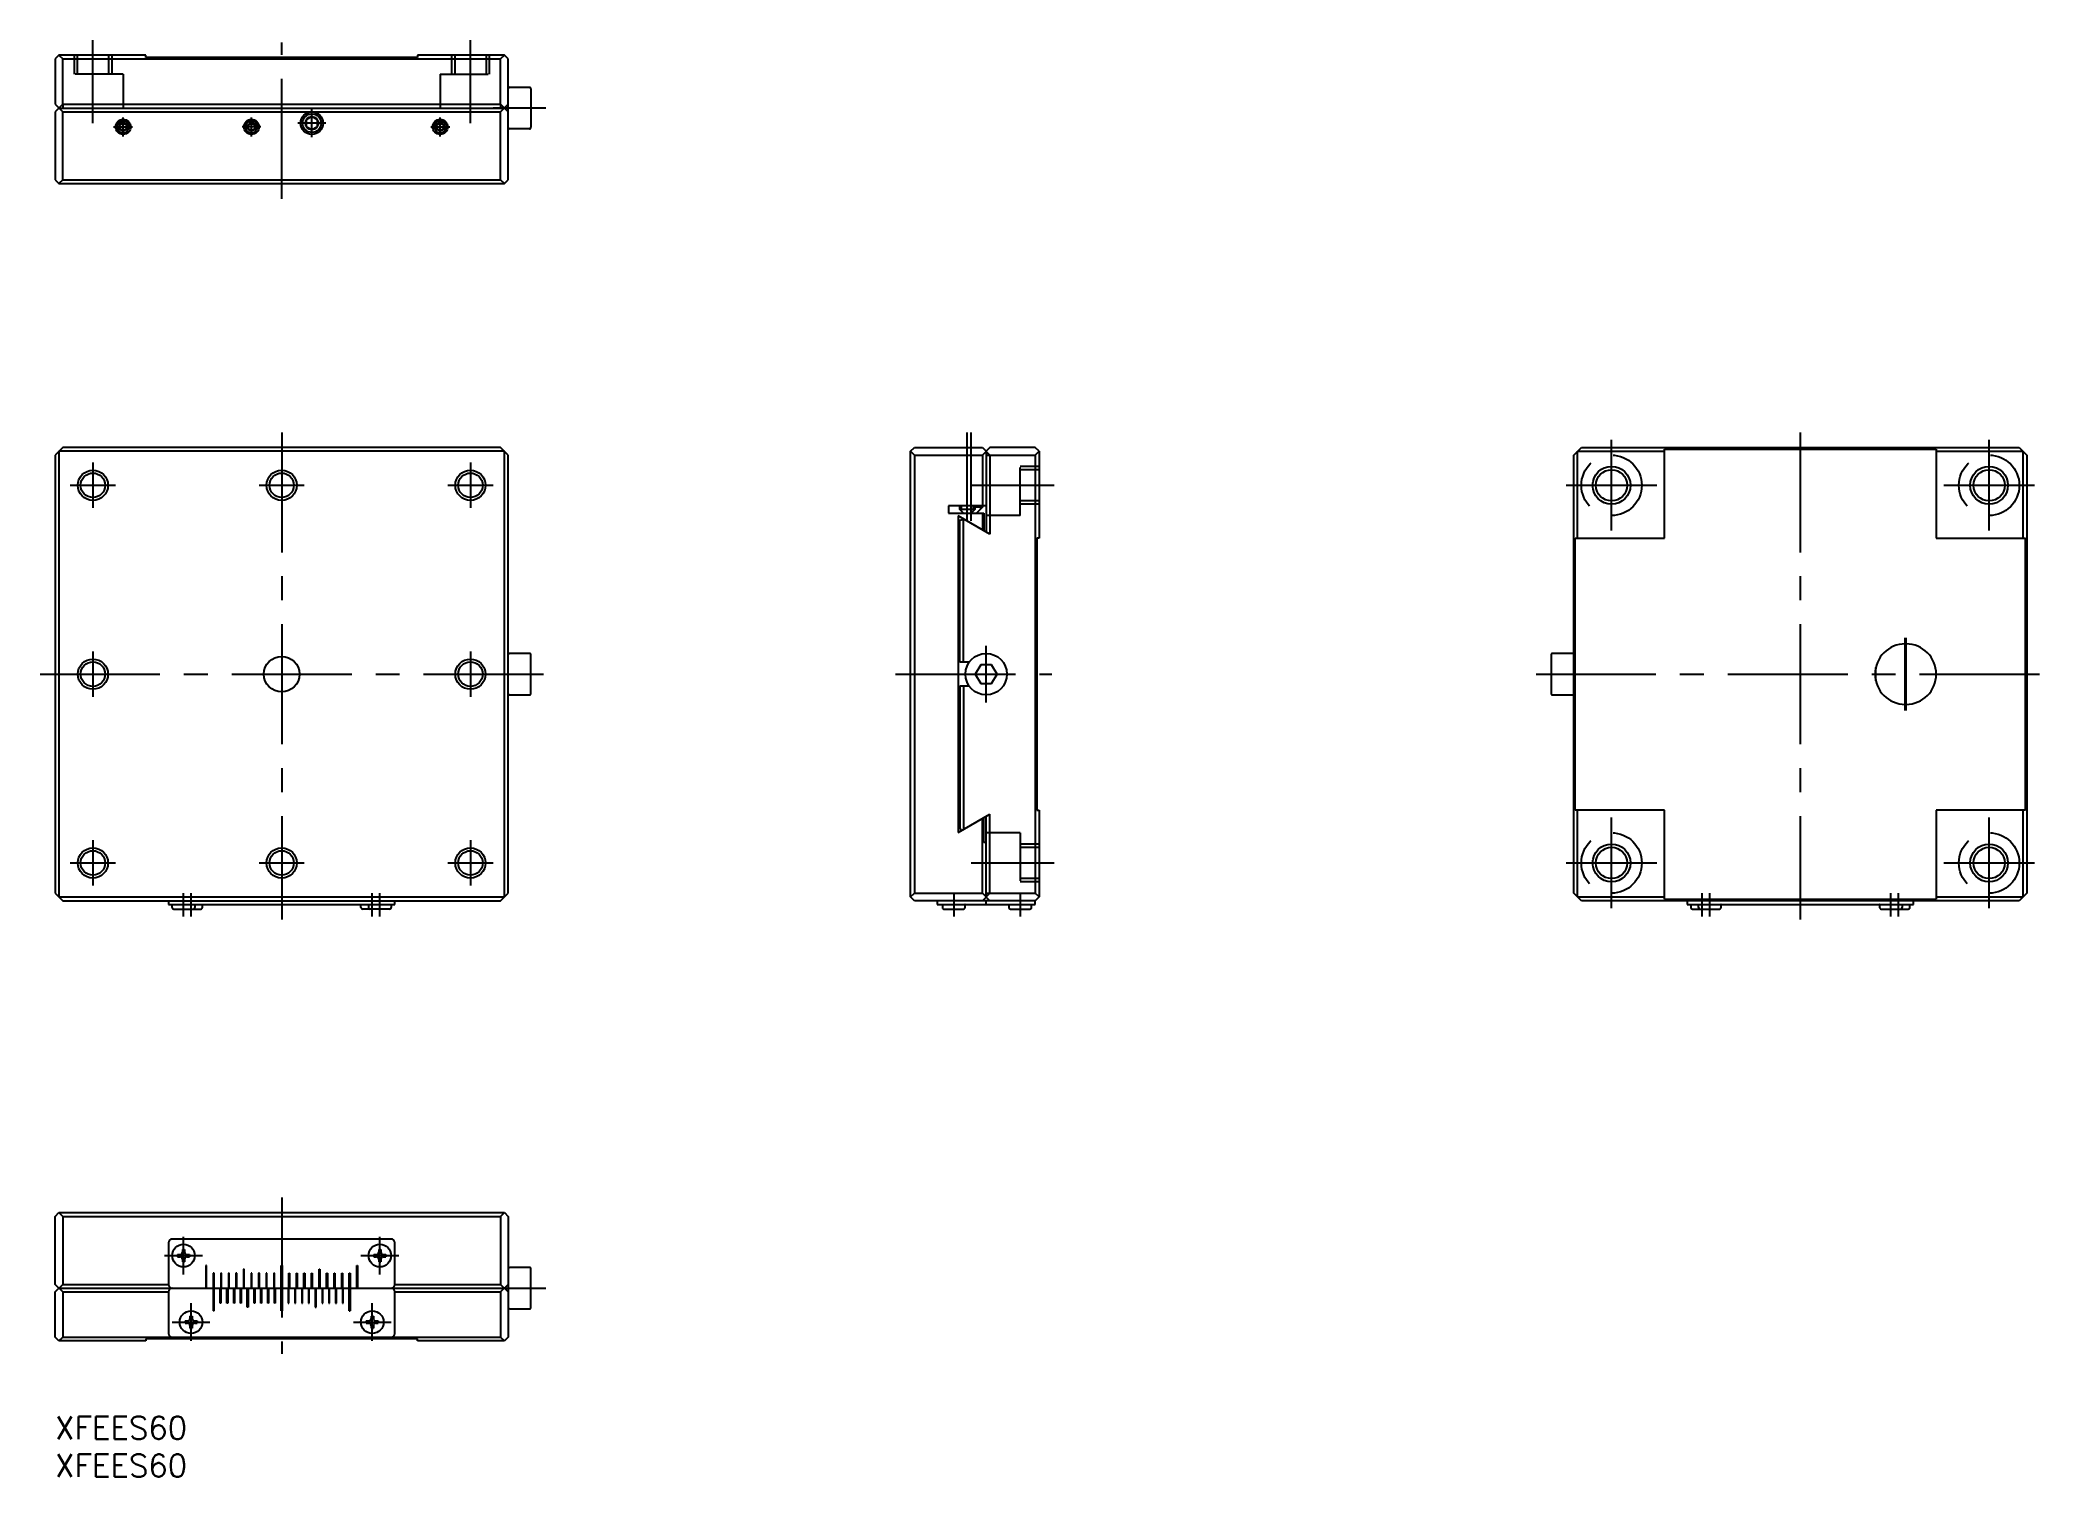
# Model space of a CAD drawing. Extents: x -2 to 263, y -8 to 182.
import ezdxf

# ---------------------------------------------------------------- set-up
doc = ezdxf.new("R2010")
doc.units = 0
doc.header["$LTSCALE"] = 0.5
doc.linetypes.add('CENTER', pattern=[50.8, 31.75, -6.35, 6.35, -6.35])
doc.linetypes.add('DASHED', pattern=[19.05, 12.7, -6.35])
for name, color, linetype in [('MSM_CENTER', 1, 'CENTER'), ('MSM_CONTINUOUS', 7, 'CONTINUOUS'), ('MSM_DASHED', 4, 'DASHED'), ('MSM_NARROW', 5, 'CONTINUOUS'), ('MSM_PART_NUMBER', 7, 'CONTINUOUS')]:
    doc.layers.add(name, color=color, linetype=linetype)
doc.styles.get("Standard").update_dxf_attribs({"font": 'txt.shx', "height": 3, "bigfont": 'bigfont.shx'})

# ---------------------------------------------------------------- blocks, each defined once
blk = doc.blocks.new('*U50')
at = {"layer": 'MSM_PART_NUMBER'}
blk.add_text('XFEES60', height=3, dxfattribs=at).set_placement((0, -3))
blk = doc.blocks.new('*U51')
at = {"layer": 'MSM_PART_NUMBER'}
blk.add_text('XFEES60', height=3, dxfattribs=at).set_placement((0, -8))

msp = doc.modelspace()

# ---------------------------------------------------------------- linework, layer by layer
at = {"layer": 'MSM_CENTER'}
for p, q in [((5, 171.24), (5, 182.24)), ((30, 161.24), (30, 181.94)), ((55, 171.24), (55, 182.24)), ((34, 169.37), (34, 173.12)), ((65, 173.24), (58, 173.24)), ((7.75, 170.74), (10.25, 170.74)), ((9, 169.49), (9, 171.99)), ((27.25, 170.74), (24.75, 170.74)), ((26, 169.49), (26, 171.99)), ((35.87, 171.24), (32.12, 171.24)), ((49.75, 170.74), (52.25, 170.74)), ((51, 169.49), (51, 171.99)), ((30, 130.29), (30, 65.79)), ((120.8, 118.59), (120.8, 130.29)), ((121.3, 118.59), (121.3, 130.29)), ((231.12, 130.29), (231.12, 65.79)), ((206.12, 117.29), (206.12, 129.29)), ((256.12, 117.29), (256.12, 129.29)), ((5, 126.29), (5, 120.29)), ((55, 126.29), (55, 120.29)), ((2, 123.29), (8, 123.29)), ((27, 123.29), (33, 123.29)), ((52, 123.29), (58, 123.29)), ((121.3, 123.29), (132.3, 123.29)), ((200.12, 123.29), (212.12, 123.29)), ((250.12, 123.29), (262.12, 123.29)), ((5, 101.29), (5, 95.29)), ((55, 101.29), (55, 95.29)), ((123.3, 94.54), (123.3, 102.04)), ((245.02, 93.48), (245.02, 103.09)), ((245.12, 93.49), (245.12, 103.09)), ((-2, 98.29), (65, 98.29)), ((111.3, 98.29), (132, 98.29)), ((196.12, 98.29), (263.12, 98.29)), ((206.12, 67.29), (206.12, 79.29)), ((256.12, 67.29), (256.12, 79.29)), ((5, 76.29), (5, 70.29)), ((55, 76.29), (55, 70.29)), ((2, 73.29), (8, 73.29)), ((27, 73.29), (33, 73.29)), ((52, 73.29), (58, 73.29)), ((121.3, 73.29), (132.3, 73.29)), ((200.12, 73.29), (212.12, 73.29)), ((250.12, 73.29), (262.12, 73.29)), ((17, 66.19), (17, 69.29)), ((18, 66.19), (18, 69.29)), ((42, 66.19), (42, 69.29)), ((43, 66.19), (43, 69.29)), ((119, 69.29), (119, 66.19)), ((127.8, 69.29), (127.8, 66.19)), ((218.12, 66.19), (218.12, 69.29)), ((219.12, 66.19), (219.12, 69.29)), ((243.12, 66.19), (243.12, 69.29)), ((244.12, 66.19), (244.12, 69.29)), ((30, 29), (30, 8.3)), ((14.5, 21.3), (19.5, 21.3)), ((17, 18.8), (17, 23.8)), ((40.5, 21.3), (45.5, 21.3)), ((43, 18.8), (43, 23.8)), ((57.85, 17), (65, 17)), ((18, 10), (18, 15)), ((42, 10), (42, 15)), ((15.5, 12.5), (20.5, 12.5)), ((39.5, 12.5), (44.5, 12.5))]:
    msp.add_line(p, q, dxfattribs=at)
at = {"layer": 'MSM_CONTINUOUS'}
for p, q in [((0.5, 180.24), (0, 179.74)), ((0, 179.74), (0, 173.74)), ((12, 180.24), (0.5, 180.24)), ((0.5, 180.24), (1, 179.74)), ((1, 179.74), (59, 179.74)), ((1, 173.74), (1, 179.74)), ((12, 179.94), (12, 180.24)), ((48, 179.94), (12, 179.94)), ((59.5, 180.24), (48, 180.24)), ((48, 180.24), (48, 179.94)), ((59.5, 180.24), (59, 179.74)), ((59, 173.74), (59, 179.74)), ((60, 179.74), (59.5, 180.24)), ((60, 163.74), (60, 179.74)), ((60.2, 175.99), (62.8, 175.99)), ((63, 175.79), (63, 170.69)), ((1, 173.74), (0, 172.74)), ((0, 173.74), (1, 172.74)), ((0, 172.74), (0, 163.74)), ((0.5, 173.24), (59.5, 173.24)), ((1, 173.74), (59, 173.74)), ((1, 163.74), (1, 172.74)), ((1, 172.74), (59, 172.74)), ((59, 173.74), (60, 172.74)), ((60, 173.74), (59, 172.74)), ((59, 163.74), (59, 172.74)), ((8.55, 171), (9, 171.26)), ((8.55, 170.48), (8.55, 171)), ((9, 170.22), (8.55, 170.48)), ((9, 171.26), (9.45, 171)), ((9.45, 170.48), (9, 170.22)), ((9.45, 171), (9.45, 170.48)), ((25.55, 171), (26, 171.26)), ((25.55, 170.48), (25.55, 171)), ((26, 170.22), (25.55, 170.48)), ((26, 171.26), (26.45, 171)), ((26.45, 170.48), (26, 170.22)), ((26.45, 171), (26.45, 170.48)), ((34, 172.11), (33.25, 171.68)), ((33.25, 171.68), (33.25, 170.81)), ((33.25, 170.81), (34, 170.38)), ((34.75, 171.68), (34, 172.11)), ((34, 170.38), (34.75, 170.81)), ((34.75, 170.81), (34.75, 171.68)), ((50.55, 171), (51, 171.26)), ((50.55, 170.48), (50.55, 171)), ((51, 170.22), (50.55, 170.48)), ((51, 171.26), (51.45, 171)), ((51.45, 170.48), (51, 170.22)), ((51.45, 171), (51.45, 170.48)), ((62.8, 170.49), (60.2, 170.49)), ((0, 163.74), (0.5, 163.24)), ((1, 163.74), (0.5, 163.24)), ((0.5, 163.24), (59.5, 163.24)), ((1, 163.74), (59, 163.74)), ((59, 163.74), (59.5, 163.24)), ((59.5, 163.24), (60, 163.74)), ((1, 128.29), (0, 127.29)), ((0, 127.29), (0, 69.29)), ((59.5, 127.79), (0.5, 127.79)), ((0.5, 127.79), (0.5, 68.79)), ((59, 128.29), (1, 128.29)), ((60, 127.29), (59, 128.29)), ((59.5, 68.79), (59.5, 127.79)), ((60, 69.29), (60, 127.29)), ((113.3, 127.79), (113.8, 128.29)), ((113.3, 68.79), (113.3, 127.79)), ((113.3, 127.79), (113.8, 127.29)), ((113.8, 128.29), (122.8, 128.29)), ((113.8, 127.29), (122.8, 127.29)), ((113.8, 127.29), (113.8, 69.29)), ((122.8, 128.29), (123.8, 127.29)), ((123.8, 128.29), (122.8, 127.29)), ((122.8, 127.29), (122.8, 120.39)), ((123.3, 127.79), (123.3, 117.1)), ((129.8, 128.29), (123.8, 128.29)), ((123.8, 127.29), (123.8, 116.81)), ((123.8, 127.29), (129.8, 127.29)), ((130.3, 127.79), (129.8, 128.29)), ((130.3, 127.79), (129.8, 127.29)), ((129.8, 127.29), (129.8, 69.29)), ((130.3, 127.79), (130.3, 116.29)), ((201.12, 127.29), (202.12, 128.29)), ((201.12, 69.29), (201.12, 127.29)), ((201.62, 127.79), (213.12, 127.79)), ((201.62, 116.29), (201.62, 127.79)), ((202.12, 128.29), (260.12, 128.29)), ((213.12, 116.29), (213.12, 128.09)), ((213.12, 128.09), (249.12, 128.09)), ((249.12, 128.09), (249.12, 116.29)), ((249.12, 127.79), (260.62, 127.79)), ((260.12, 128.29), (261.12, 127.29)), ((260.62, 116.29), (260.62, 127.79)), ((261.12, 127.29), (261.12, 69.29)), ((123.3, 120.59), (118.3, 120.59)), ((118.3, 120.59), (118.3, 119.59)), ((118.3, 119.59), (123, 119.59)), ((119.8, 120.09), (119.8, 120.59)), ((120.3, 119.59), (119.8, 120.09)), ((121.8, 120.09), (119.8, 120.09)), ((121.8, 120.09), (121.3, 119.59)), ((121.8, 120.59), (121.8, 120.09)), ((122.8, 120.39), (121.8, 120.39)), ((122.8, 120.39), (122, 119.59)), ((122.8, 119.59), (122.8, 117.39)), ((123, 119.59), (123, 117.27)), ((123.8, 116.81), (119.6, 119.24)), ((119.6, 119.24), (119.6, 77.34)), ((119.8, 118.69), (120.31, 118.82)), ((119.8, 99.89), (119.8, 118.69)), ((120.3, 99.89), (120.3, 118.82)), ((130.3, 116.29), (130, 116.29)), ((130, 116.29), (130, 80.29)), ((201.32, 116.29), (213.12, 116.29)), ((201.32, 80.29), (201.32, 116.29)), ((249.12, 116.29), (260.92, 116.29)), ((260.92, 80.29), (260.92, 116.29)), ((62.8, 101.04), (60.2, 101.04)), ((63, 95.74), (63, 100.84)), ((119.8, 101.29), (119.6, 101.29)), ((198.12, 100.84), (198.12, 95.74)), ((200.92, 101.04), (198.32, 101.04)), ((245.02, 102.29), (245.12, 102.29)), ((121.06, 99.89), (119.8, 99.89)), ((122.58, 99.54), (121.85, 98.29)), ((121.85, 98.29), (122.58, 97.04)), ((124.02, 99.54), (122.58, 99.54)), ((124.74, 98.29), (124.02, 99.54)), ((124.02, 97.04), (124.74, 98.29)), ((241.12, 97.4), (241.12, 99.17)), ((60.2, 95.54), (62.8, 95.54)), ((121.06, 96.69), (119.8, 96.69)), ((119.8, 96.69), (119.8, 77.89)), ((120.3, 96.69), (120.3, 77.74)), ((122.58, 97.04), (124.02, 97.04)), ((198.32, 95.54), (200.92, 95.54)), ((119.8, 95.29), (119.6, 95.29)), ((245.12, 94.29), (245.02, 94.29)), ((119.6, 77.34), (123.8, 79.76)), ((123.8, 69.29), (123.8, 79.76)), ((130, 80.29), (130.3, 80.29)), ((130.3, 80.29), (130.3, 68.79)), ((213.12, 80.29), (201.32, 80.29)), ((201.62, 68.79), (201.62, 80.29)), ((213.12, 68.49), (213.12, 80.29)), ((260.92, 80.29), (249.12, 80.29)), ((249.12, 80.29), (249.12, 68.49)), ((260.62, 68.79), (260.62, 80.29)), ((119.8, 77.89), (120.07, 77.61)), ((122.8, 69.29), (122.8, 79.18)), ((123, 75.99), (123, 79.3)), ((123.3, 68.79), (123.3, 79.47)), ((123.3, 75.99), (123, 75.99)), ((0, 69.29), (1, 68.29)), ((59, 68.29), (60, 69.29)), ((113.3, 68.79), (113.8, 69.29)), ((113.8, 69.29), (122.8, 69.29)), ((122.8, 69.29), (123.8, 68.29)), ((122.8, 68.29), (123.8, 69.29)), ((123.8, 69.29), (129.8, 69.29)), ((130.3, 68.79), (129.8, 69.29)), ((202.12, 68.29), (201.12, 69.29)), ((261.12, 69.29), (260.12, 68.29)), ((0.5, 68.79), (59.5, 68.79)), ((1, 68.29), (59, 68.29)), ((15, 68.29), (15, 67.79)), ((15, 67.79), (45, 67.79)), ((15.5, 67.39), (15.5, 67.79)), ((15.7, 67.19), (19.3, 67.19)), ((18.5, 67.79), (18.5, 67.39)), ((19.5, 67.39), (19.5, 67.79)), ((40.5, 67.39), (40.5, 67.79)), ((44.3, 67.19), (40.7, 67.19)), ((41.5, 67.79), (41.5, 67.39)), ((44.5, 67.79), (44.5, 67.39)), ((45, 67.79), (45, 68.29)), ((113.8, 68.29), (113.3, 68.79)), ((129.8, 68.29), (113.8, 68.29)), ((116.8, 68.29), (116.8, 67.79)), ((116.8, 67.79), (129.8, 67.79)), ((117.5, 67.78), (117.5, 67.39)), ((117.7, 67.19), (120.3, 67.19)), ((120.5, 67.39), (120.5, 67.78)), ((123.3, 67.79), (123.3, 68.29)), ((126.3, 67.78), (126.3, 67.39)), ((126.5, 67.19), (129.1, 67.19)), ((129.3, 67.39), (129.3, 67.78)), ((130.3, 68.79), (129.8, 68.29)), ((129.8, 67.79), (129.8, 68.29)), ((201.62, 68.79), (213.12, 68.79)), ((260.12, 68.29), (202.12, 68.29)), ((213.12, 68.49), (249.12, 68.49)), ((216.12, 68.29), (216.12, 67.79)), ((216.12, 67.79), (246.12, 67.79)), ((216.62, 67.78), (216.62, 67.39)), ((216.82, 67.19), (220.42, 67.19)), ((217.62, 67.39), (217.62, 67.78)), ((220.62, 67.39), (220.62, 67.78)), ((241.62, 67.78), (241.62, 67.39)), ((241.82, 67.19), (245.42, 67.19)), ((244.62, 67.78), (244.62, 67.39)), ((245.62, 67.39), (245.62, 67.78)), ((246.12, 67.79), (246.12, 68.29)), ((249.12, 68.79), (260.62, 68.79)), ((0, 26.5), (0.5, 27)), ((0.5, 27), (59.5, 27)), ((1, 26.5), (0.5, 27)), ((59.5, 27), (59, 26.5)), ((59.5, 27), (60, 26.5)), ((0, 17.5), (0, 26.5)), ((1, 26.5), (1, 17.5)), ((1, 26.5), (59, 26.5)), ((59, 26.5), (59, 17.5)), ((60, 26.5), (60, 10.5)), ((15, 23), (15, 17.5)), ((44.5, 23.5), (15.5, 23.5)), ((16.2, 21.45), (16.2, 21.15)), ((16.2, 21.45), (16.55, 21.45)), ((16.85, 22.1), (16.85, 21.75)), ((16.85, 22.1), (17.15, 22.1)), ((17.15, 22.1), (17.15, 21.75)), ((17.45, 21.45), (17.8, 21.45)), ((17.8, 21.45), (17.8, 21.15)), ((42.2, 21.45), (42.2, 21.15)), ((42.2, 21.45), (42.55, 21.45)), ((42.85, 22.1), (42.85, 21.75)), ((42.85, 22.1), (43.15, 22.1)), ((43.15, 22.1), (43.15, 21.75)), ((43.45, 21.45), (43.8, 21.45)), ((43.8, 21.45), (43.8, 21.15)), ((45, 17.5), (45, 23)), ((16.2, 21.15), (16.55, 21.15)), ((16.85, 20.85), (16.85, 20.5)), ((16.85, 20.5), (17.15, 20.5)), ((17.15, 20.85), (17.15, 20.5)), ((17.45, 21.15), (17.8, 21.15)), ((19.95, 20), (19.95, 17)), ((20.05, 20), (19.95, 20)), ((20.05, 17), (20.05, 20)), ((21.05, 19), (20.95, 19)), ((20.95, 19), (20.95, 14)), ((21.05, 14), (21.05, 19)), ((22.05, 19), (21.95, 19)), ((21.95, 19), (21.95, 15)), ((22.05, 17), (22.05, 19)), ((22.95, 19), (22.95, 17)), ((23.05, 19), (22.95, 19)), ((23.05, 17), (23.05, 19)), ((23.95, 19), (23.95, 17)), ((24.05, 19), (23.95, 19)), ((24.05, 17), (24.05, 19)), ((25.05, 19.5), (24.95, 19.5)), ((24.95, 19.5), (24.95, 17)), ((25.05, 17), (25.05, 19.5)), ((25.95, 19), (25.95, 17)), ((26.05, 19), (25.95, 19)), ((26.05, 17), (26.05, 19)), ((26.95, 19), (26.95, 17)), ((27.05, 19), (26.95, 19)), ((27.05, 17), (27.05, 19)), ((28.05, 19), (27.95, 19)), ((27.95, 19), (27.95, 17)), ((28.05, 17), (28.05, 19)), ((29.05, 19), (28.95, 19)), ((28.95, 19), (28.95, 17)), ((29.05, 15), (29.05, 19)), ((29.95, 20), (30.05, 20)), ((29.95, 14), (29.95, 20)), ((30.05, 20), (30.05, 14)), ((30.95, 19), (31.05, 19)), ((30.95, 15), (30.95, 19)), ((31.05, 19), (31.05, 17)), ((31.95, 19), (32.05, 19)), ((31.95, 17), (31.95, 19)), ((32.05, 19), (32.05, 17)), ((32.95, 19), (33.05, 19)), ((32.95, 17), (32.95, 19)), ((33.05, 19), (33.05, 17)), ((33.95, 17), (33.95, 19)), ((33.95, 19), (34.05, 19)), ((34.05, 19), (34.05, 17)), ((34.95, 19.5), (35.05, 19.5)), ((34.95, 17), (34.95, 19.5)), ((35.05, 19.5), (35.05, 17)), ((35.95, 17), (35.95, 19)), ((35.95, 19), (36.05, 19)), ((36.05, 19), (36.05, 17)), ((36.95, 17), (36.95, 19)), ((36.95, 19), (37.05, 19)), ((37.05, 19), (37.05, 17)), ((37.95, 17), (37.95, 19)), ((37.95, 19), (38.05, 19)), ((38.05, 19), (38.05, 15)), ((38.95, 14), (38.95, 19)), ((38.95, 19), (39.05, 19)), ((39.05, 19), (39.05, 14)), ((39.95, 20), (40.05, 20)), ((39.95, 17), (39.95, 20)), ((40.05, 20), (40.05, 17)), ((42.2, 21.15), (42.55, 21.15)), ((42.85, 20.85), (42.85, 20.5)), ((42.85, 20.5), (43.15, 20.5)), ((43.15, 20.85), (43.15, 20.5)), ((43.45, 21.15), (43.8, 21.15)), ((62.8, 19.75), (60.2, 19.75)), ((63, 14.45), (63, 19.55)), ((0, 16.5), (1, 17.5)), ((1, 16.5), (0, 17.5)), ((0, 10.5), (0, 16.5)), ((0.5, 17), (59.5, 17)), ((1, 17.5), (15, 17.5)), ((1, 16.5), (15, 16.5)), ((1, 16.5), (1, 10.5)), ((15, 16.5), (15, 11)), ((21.85, 15), (21.85, 17)), ((22.75, 15), (22.75, 17)), ((22.85, 17), (22.85, 15)), ((23.65, 15), (23.65, 17)), ((23.75, 17), (23.75, 15)), ((24.55, 15), (24.55, 17)), ((24.65, 17), (24.65, 15)), ((25.45, 14.5), (25.45, 17)), ((25.55, 17), (25.55, 14.5)), ((26.35, 15), (26.35, 17)), ((26.45, 17), (26.45, 15)), ((27.25, 15), (27.25, 17)), ((27.35, 17), (27.35, 15)), ((28.15, 15), (28.15, 17)), ((28.25, 17), (28.25, 15)), ((29.15, 17), (29.15, 15)), ((30.85, 17), (30.85, 15)), ((31.75, 17), (31.75, 15)), ((31.85, 15), (31.85, 17)), ((32.65, 17), (32.65, 15)), ((32.75, 15), (32.75, 17)), ((33.55, 17), (33.55, 15)), ((33.65, 15), (33.65, 17)), ((34.45, 17), (34.45, 14.5)), ((34.55, 14.5), (34.55, 17)), ((35.35, 17), (35.35, 15)), ((35.45, 15), (35.45, 17)), ((36.25, 17), (36.25, 15)), ((36.35, 15), (36.35, 17)), ((37.15, 17), (37.15, 15)), ((37.25, 15), (37.25, 17)), ((38.15, 15), (38.15, 17)), ((45, 17.5), (59, 17.5)), ((45, 11), (45, 16.5)), ((45, 16.5), (59, 16.5)), ((60, 16.5), (59, 17.5)), ((59, 16.5), (60, 17.5)), ((59, 16.5), (59, 10.5)), ((17.85, 13.3), (17.85, 12.95)), ((17.85, 13.3), (18.15, 13.3)), ((18.15, 13.3), (18.15, 12.95)), ((21.05, 14), (20.95, 14)), ((21.95, 15), (21.85, 15)), ((22.85, 15), (22.75, 15)), ((23.75, 15), (23.65, 15)), ((24.65, 15), (24.55, 15)), ((25.55, 14.5), (25.45, 14.5)), ((26.45, 15), (26.35, 15)), ((27.35, 15), (27.25, 15)), ((28.25, 15), (28.15, 15)), ((29.15, 15), (29.05, 15)), ((30.05, 14), (29.95, 14)), ((30.85, 15), (30.95, 15)), ((31.75, 15), (31.85, 15)), ((32.65, 15), (32.75, 15)), ((33.55, 15), (33.65, 15)), ((34.45, 14.5), (34.55, 14.5)), ((35.35, 15), (35.45, 15)), ((36.25, 15), (36.35, 15)), ((37.15, 15), (37.25, 15)), ((38.05, 15), (38.15, 15)), ((38.95, 14), (39.05, 14)), ((41.85, 13.3), (41.85, 12.95)), ((41.85, 13.3), (42.15, 13.3)), ((42.15, 13.3), (42.15, 12.95)), ((60.2, 14.25), (62.8, 14.25)), ((17.2, 12.65), (17.2, 12.35)), ((17.2, 12.65), (17.55, 12.65)), ((17.2, 12.35), (17.55, 12.35)), ((17.85, 12.05), (17.85, 11.7)), ((17.85, 11.7), (18.15, 11.7)), ((18.15, 12.05), (18.15, 11.7)), ((18.45, 12.65), (18.8, 12.65)), ((18.45, 12.35), (18.8, 12.35)), ((18.8, 12.65), (18.8, 12.35)), ((41.2, 12.65), (41.2, 12.35)), ((41.2, 12.65), (41.55, 12.65)), ((41.2, 12.35), (41.55, 12.35)), ((41.85, 12.05), (41.85, 11.7)), ((41.85, 11.7), (42.15, 11.7)), ((42.15, 12.05), (42.15, 11.7)), ((42.45, 12.65), (42.8, 12.65)), ((42.45, 12.35), (42.8, 12.35)), ((42.8, 12.65), (42.8, 12.35)), ((0.5, 10), (0, 10.5)), ((0.5, 10), (1, 10.5)), ((12, 10), (0.5, 10)), ((1, 10.5), (59, 10.5)), ((48, 10.3), (12, 10.3)), ((12, 10.3), (12, 10)), ((48, 10), (48, 10.3)), ((59.5, 10), (48, 10)), ((59, 10.5), (59.5, 10)), ((60, 10.5), (59.5, 10))]:
    msp.add_line(p, q, dxfattribs=at)
for centre, radius in [((34, 171.24), 1.23), ((9, 170.74), 0.783), ((9, 170.74), 0.52), ((26, 170.74), 0.783), ((26, 170.74), 0.52), ((34, 171.24), 0.866), ((51, 170.74), 0.783), ((51, 170.74), 0.52), ((5, 123.29), 1.62), ((30, 123.29), 1.62), ((55, 123.29), 1.62), ((206.12, 123.29), 2.07), ((256.12, 123.29), 2.07), ((123.3, 98.29), 2.75), ((5, 98.29), 1.62), ((30, 98.29), 2.35), ((55, 98.29), 1.62), ((5, 73.29), 1.62), ((30, 73.29), 1.62), ((55, 73.29), 1.62), ((206.12, 73.29), 2.07), ((256.12, 73.29), 2.07), ((17, 21.3), 1.5), ((43, 21.3), 1.5), ((18, 12.5), 1.5), ((42, 12.5), 1.5)]:
    msp.add_circle(centre, radius, dxfattribs=at)
for centre, radius, start, end in [((60.2, 175.79), 0.2, 89.9996, 180), ((62.8, 175.79), 0.2, 359.9999, 90.0001), ((60.2, 170.69), 0.2, 180.0004, 270), ((62.8, 170.69), 0.2, 270.0002, 0.1062), ((60.2, 100.84), 0.2, 89.9997, 180), ((62.8, 100.84), 0.2, 359.9999, 90), ((198.32, 100.84), 0.2, 90, 180.0001), ((200.92, 100.84), 0.2, 360, 90.0003), ((245.02, 98.29), 4, 90, 270), ((245.12, 98.29), 4, 270, 90), ((60.2, 95.74), 0.2, 180, 270.0003), ((62.8, 95.74), 0.2, 270, 0.0001), ((198.32, 95.74), 0.2, 179.9999, 270), ((200.92, 95.74), 0.2, 269.9997, 0), ((15.7, 67.39), 0.2, 179.9996, 270.0004), ((18.3, 67.39), 0.2, 269.9998, 0.0002), ((19.3, 67.39), 0.2, 269.9996, 0.0002), ((40.7, 67.39), 0.2, 179.9998, 270.0004), ((41.7, 67.39), 0.2, 179.9998, 270.0002), ((44.3, 67.39), 0.2, 269.9996, 0.0004), ((117.51, 67.78), 0.01, 89.9987, 180.0082), ((117.7, 67.39), 0.2, 179.9996, 270.0004), ((120.3, 67.39), 0.2, 269.9997, 0.0003), ((120.49, 67.78), 0.01, 359.9938, 89.5261), ((126.31, 67.78), 0.01, 90.4751, 180.0032), ((126.5, 67.39), 0.2, 179.9999, 270.0003), ((129.1, 67.39), 0.2, 269.9996, 0.0003), ((129.29, 67.78), 0.01, 359.9945, 89.5258), ((216.63, 67.78), 0.01, 89.9983, 180.0091), ((216.82, 67.39), 0.2, 179.9996, 270.0004), ((217.82, 67.39), 0.2, 180.0001, 269.8509), ((220.42, 67.39), 0.2, 269.9996, 0.0002), ((220.61, 67.78), 0.01, 359.9963, 89.5251), ((241.63, 67.78), 0.01, 90.4749, 180.0037), ((241.82, 67.39), 0.2, 179.9998, 270.0004), ((244.42, 67.39), 0.2, 270.1491, 359.9999), ((244.61, 67.78), 0.01, 359.9984, 89.5242), ((245.42, 67.39), 0.2, 269.9996, 0.0004), ((245.61, 67.78), 0.01, 359.9908, 89.5273), ((15.5, 23), 0.5, 90, 180), ((16.55, 21.75), 0.3, 270, 0), ((17.45, 21.75), 0.3, 180, 270), ((42.55, 21.75), 0.3, 270, 0), ((43.45, 21.75), 0.3, 180, 270), ((44.5, 23), 0.5, 360, 90), ((16.55, 20.85), 0.3, 0, 90), ((17.45, 20.85), 0.3, 90, 180), ((42.55, 20.85), 0.3, 0, 90), ((43.45, 20.85), 0.3, 90, 180), ((60.2, 19.55), 0.2, 90, 179.9996), ((62.8, 19.55), 0.2, 359.9998, 89.9999), ((15.5, 17.5), 0.5, 180, 269.9468), ((15.5, 16.5), 0.5, 90, 180), ((44.5, 17.5), 0.5, 270.0533, 359.9336), ((44.5, 16.5), 0.5, 0.0664, 89.9467), ((60.2, 14.45), 0.2, 180.0003, 270.0002), ((62.8, 14.45), 0.2, 269.9999, 0.0001), ((15.5, 11), 0.5, 179.9999, 269.9824), ((17.55, 12.95), 0.3, 270, 0), ((17.55, 12.05), 0.3, 0, 90), ((18.45, 12.95), 0.3, 180, 270), ((18.45, 12.05), 0.3, 90, 180), ((41.55, 12.95), 0.3, 270, 0), ((41.55, 12.05), 0.3, 0, 90), ((42.45, 12.95), 0.3, 180, 270), ((42.45, 12.05), 0.3, 90, 180), ((44.5, 11), 0.5, 270.0176, 0.0001)]:
    msp.add_arc(centre, radius, start, end, dxfattribs=at)
at = {"layer": 'MSM_DASHED'}
for p, q in [((9, 177.74), (1, 177.74)), ((2.5, 180.24), (2.5, 177.74)), ((2.93, 180.24), (2.93, 177.74)), ((7.07, 180.24), (7.07, 177.74)), ((7.5, 180.24), (7.5, 177.74)), ((9, 177.74), (9, 173.24)), ((51, 177.74), (51, 173.24)), ((51, 177.74), (59, 177.74)), ((52.5, 180.24), (52.5, 177.74)), ((52.93, 180.24), (52.93, 177.74)), ((57.07, 180.24), (57.07, 177.74)), ((57.5, 180.24), (57.5, 177.74)), ((1, 173.74), (1, 173.24)), ((59, 173.74), (59, 173.24)), ((123.3, 127.29), (123.8, 127.29)), ((127.8, 119.29), (127.8, 127.29)), ((130.3, 125.79), (127.8, 125.79)), ((130.3, 125.35), (127.8, 125.35)), ((130.3, 121.22), (127.8, 121.22)), ((130.3, 120.79), (127.8, 120.79)), ((127.8, 119.29), (123.3, 119.29)), ((127.8, 77.29), (123.3, 77.29)), ((127.8, 77.29), (127.8, 69.29)), ((130.3, 75.79), (127.8, 75.79)), ((130.3, 75.35), (127.8, 75.35)), ((123.3, 69.29), (123.8, 69.29)), ((130.3, 71.22), (127.8, 71.22)), ((130.3, 70.79), (127.8, 70.79))]:
    msp.add_line(p, q, dxfattribs=at)
for centre in [(206.12, 123.29), (256.12, 123.29), (206.12, 73.29), (256.12, 73.29)]:
    msp.add_circle(centre, 4, dxfattribs=at)
at = {"layer": 'MSM_NARROW'}
for p, q in [((120.01, 120.59), (120.01, 119.87)), ((121.58, 120.59), (121.58, 119.87)), ((122.53, 120.59), (122.53, 120.12))]:
    msp.add_line(p, q, dxfattribs=at)
for centre, radius in [((34, 171.24), 1.5), ((9, 170.74), 1), ((26, 170.74), 1), ((51, 170.74), 1), ((5, 123.29), 2), ((30, 123.29), 2), ((55, 123.29), 2), ((206.12, 123.29), 2.5), ((256.12, 123.29), 2.5), ((5, 98.29), 2), ((55, 98.29), 2), ((5, 73.29), 2), ((30, 73.29), 2), ((55, 73.29), 2), ((206.12, 73.29), 2.5), ((256.12, 73.29), 2.5)]:
    msp.add_circle(centre, radius, dxfattribs=at)

# ---------------------------------------------------------------- block references
at = {"layer": 'MSM_CONTINUOUS'}
for name in ['*U50', '*U51']:
    msp.add_blockref(name, (0, 0), dxfattribs=at)

doc.saveas('drawing.dxf')
